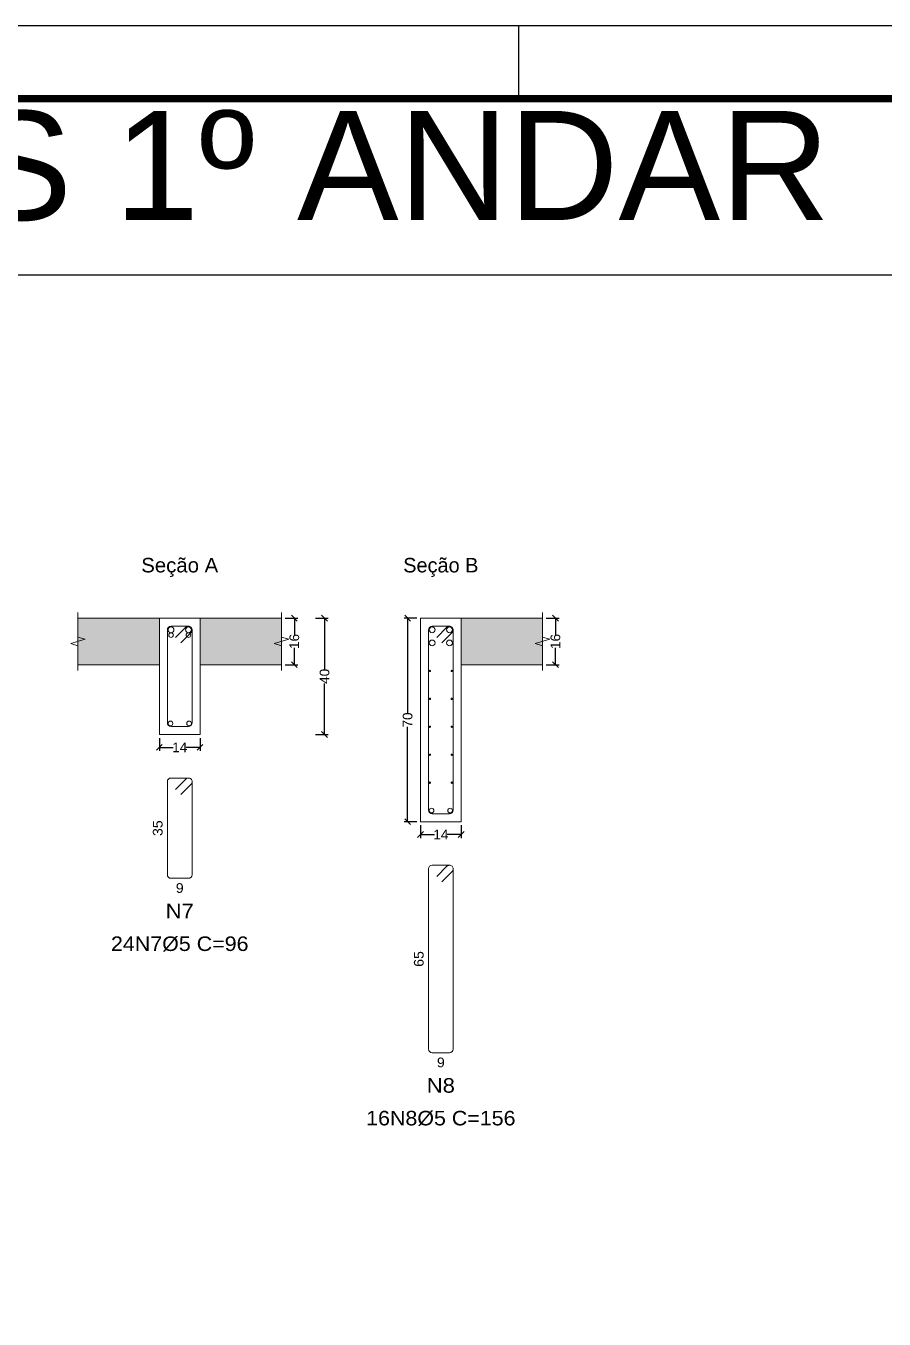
# Model space of a CAD drawing. Header units: centimetres. Extents: x 3194 to 3278, y -951 to -517.
# Drawn here: x 3234.64 to 3246.45, y -785.77 to -767.97 of the extents above; entities that cross this region are included whole.
import ezdxf
from ezdxf.enums import TextEntityAlignment as Align

# ---------------------------------------------------------------- set-up
doc = ezdxf.new("R2010")
doc.units = ezdxf.units.CM
for name, color, linetype, lineweight in [('ARM_LONGITUDINAL_Ø16', 35, 'Continuous', 9), ('ARM_LONGITUDINAL_Ø20', 30, 'Continuous', 9), ('ARM_LONGITUDINAL_Ø5', 151, 'Continuous', 9), ('ARM_TRANSVERSAL_Ø5', 120, 'Continuous', 9), ('SEC_CONT_LAJES_CORTE', 8, 'Continuous', 9), ('SEC_CONT_VIG_CONCRETO_CORTE', 7, 'Continuous', 9), ('SEC_COTAS_SEC_DIM_VIGA', 8, 'Continuous', 0), ('SEC_COTAS_TEXTOS_DETALHE_ESTRIBOS', 8, 'Continuous', 0), ('SEC_REF_TXT_NOMES', 2, 'Continuous', 9), ('SEC_REF_TXT_POSICOES_ARM_ESTRIBOS', 7, 'Continuous', 9)]:
    doc.layers.add(name, color=color, linetype=linetype, lineweight=lineweight)
doc.layers.add('ARQ-FOLHA', color=7, linetype='Continuous')
doc.styles.add('CYPETXT', font='arial.ttf', dxfattribs={"height": 0.2})
doc.styles.add('CYPETXT_0.2', font='arial.ttf', dxfattribs={"height": 0.133333})
doc.styles.add('TQS_ARIAL', font='arial.ttf')
doc.dimstyles.new('cype_oblique', dxfattribs={"dimtxt": 0.18, "dimasz": 0.18, "dimexe": 0.05, "dimexo": 0.05, "dimgap": 0, "dimtad": 0, "dimdec": 4, "dimzin": 0, "dimdsep": 46, "dimtxsty": 'CYPETXT_0.2', "dimblk": 'OBLIQUE', "dimtsz": 0.04, "dimcen": 0.09, "dimadec": 0, "dimazin": 0, "dimtfac": 1, "dimtdec": 4, "dimtofl": 0, "dimtmove": 2, "dimatfit": 3, "dimfxl": 1, "dimtolj": 1, "dimtzin": 0, "dimarcsym": 0})

# ---------------------------------------------------------------- blocks, each defined once
blk = doc.blocks.new('*D1426')
at = {"layer": 'Defpoints', "color": 0, "transparency": 16777216}
for p in [(3236.473, -777.722), (3237.033, -777.722), (3237.033, -777.899)]:
    blk.add_point(p, dxfattribs=at)
at = {"layer": 'SEC_COTAS_SEC_DIM_VIGA', "color": 0, "lineweight": -2, "transparency": 16777216}
for p, q in [((3236.433, -777.939), (3236.513, -777.859)), ((3236.473, -777.772), (3236.473, -777.949)), ((3236.993, -777.939), (3237.073, -777.859)), ((3237.033, -777.772), (3237.033, -777.949)), ((3236.473, -777.899), (3236.664, -777.899)), ((3237.033, -777.899), (3236.842, -777.899))]:
    blk.add_line(p, q, dxfattribs=at)
at = {"layer": 'SEC_COTAS_SEC_DIM_VIGA', "color": 0, "transparency": 16777216, "insert": (3236.753, -777.899), "char_height": 0.1333, "attachment_point": 5, "style": 'CYPETXT_0.2'}
blk.add_mtext('\\A1;14', dxfattribs=at)
blk = doc.blocks.new('_OBLIQUE')
at = {"color": 0, "linetype": 'ByBlock'}
blk.add_line((-0.5, -0.5), (0.5, 0.5), dxfattribs=at)
blk = doc.blocks.new('*D1427')
at = {"layer": 'Defpoints', "color": 0, "transparency": 16777216}
for p in [(3238.153, -776.122), (3238.33, -776.122), (3238.153, -776.762)]:
    blk.add_point(p, dxfattribs=at)
at = {"layer": 'SEC_COTAS_SEC_DIM_VIGA', "color": 0, "lineweight": -2, "transparency": 16777216}
for p, q in [((3238.37, -776.162), (3238.29, -776.082)), ((3238.203, -776.122), (3238.38, -776.122)), ((3238.33, -776.122), (3238.33, -776.353)), ((3238.33, -776.762), (3238.33, -776.531)), ((3238.203, -776.762), (3238.38, -776.762)), ((3238.37, -776.802), (3238.29, -776.722))]:
    blk.add_line(p, q, dxfattribs=at)
at = {"layer": 'SEC_COTAS_SEC_DIM_VIGA', "color": 0, "transparency": 16777216, "insert": (3238.33, -776.442), "char_height": 0.1333, "attachment_point": 5, "rotation": 90, "style": 'CYPETXT_0.2'}
blk.add_mtext('\\A1;16', dxfattribs=at)
blk = doc.blocks.new('*D1428')
at = {"layer": 'Defpoints', "color": 0, "transparency": 16777216}
for p in [(3238.569, -776.122), (3238.746, -776.122), (3238.569, -777.722)]:
    blk.add_point(p, dxfattribs=at)
at = {"layer": 'SEC_COTAS_SEC_DIM_VIGA', "color": 0, "lineweight": -2, "transparency": 16777216}
for p, q in [((3238.786, -776.162), (3238.706, -776.082)), ((3238.619, -776.122), (3238.796, -776.122)), ((3238.746, -776.122), (3238.746, -776.824)), ((3238.746, -777.722), (3238.746, -777.02)), ((3238.786, -777.762), (3238.706, -777.682)), ((3238.619, -777.722), (3238.796, -777.722))]:
    blk.add_line(p, q, dxfattribs=at)
at = {"layer": 'SEC_COTAS_SEC_DIM_VIGA', "color": 0, "transparency": 16777216, "insert": (3238.746, -776.922), "char_height": 0.1333, "attachment_point": 5, "rotation": 90, "style": 'CYPETXT_0.2'}
blk.add_mtext('\\A1;40', dxfattribs=at)
blk = doc.blocks.new('*D1429')
at = {"layer": 'Defpoints', "color": 0, "transparency": 16777216}
for p in [(3240.066, -778.922), (3240.626, -778.922), (3240.626, -779.099)]:
    blk.add_point(p, dxfattribs=at)
at = {"layer": 'SEC_COTAS_SEC_DIM_VIGA', "color": 0, "lineweight": -2, "transparency": 16777216}
for p, q in [((3240.026, -779.139), (3240.106, -779.059)), ((3240.066, -778.972), (3240.066, -779.149)), ((3240.066, -779.099), (3240.257, -779.099)), ((3240.626, -779.099), (3240.435, -779.099)), ((3240.586, -779.139), (3240.666, -779.059)), ((3240.626, -778.972), (3240.626, -779.149))]:
    blk.add_line(p, q, dxfattribs=at)
at = {"layer": 'SEC_COTAS_SEC_DIM_VIGA', "color": 0, "transparency": 16777216, "insert": (3240.346, -779.099), "char_height": 0.1333, "attachment_point": 5, "style": 'CYPETXT_0.2'}
blk.add_mtext('\\A1;14', dxfattribs=at)
blk = doc.blocks.new('*D1430')
at = {"layer": 'Defpoints', "color": 0, "transparency": 16777216}
for p in [(3239.889, -776.122), (3240.066, -776.122), (3240.066, -778.922)]:
    blk.add_point(p, dxfattribs=at)
at = {"layer": 'SEC_COTAS_SEC_DIM_VIGA', "color": 0, "lineweight": -2, "transparency": 16777216}
for p, q in [((3239.929, -776.162), (3239.849, -776.082)), ((3240.016, -776.122), (3239.839, -776.122)), ((3239.889, -776.122), (3239.889, -777.427)), ((3239.889, -778.922), (3239.889, -777.617)), ((3240.016, -778.922), (3239.839, -778.922)), ((3239.929, -778.962), (3239.849, -778.882))]:
    blk.add_line(p, q, dxfattribs=at)
at = {"layer": 'SEC_COTAS_SEC_DIM_VIGA', "color": 0, "transparency": 16777216, "insert": (3239.889, -777.522), "char_height": 0.1333, "attachment_point": 5, "rotation": 90, "style": 'CYPETXT_0.2'}
blk.add_mtext('\\A1;70', dxfattribs=at)
blk = doc.blocks.new('*D1431')
at = {"layer": 'Defpoints', "color": 0, "transparency": 16777216}
for p in [(3241.746, -776.122), (3241.923, -776.122), (3241.746, -776.762)]:
    blk.add_point(p, dxfattribs=at)
at = {"layer": 'SEC_COTAS_SEC_DIM_VIGA', "color": 0, "lineweight": -2, "transparency": 16777216}
for p, q in [((3241.963, -776.162), (3241.883, -776.082)), ((3241.796, -776.122), (3241.973, -776.122)), ((3241.923, -776.122), (3241.923, -776.353)), ((3241.923, -776.762), (3241.923, -776.531)), ((3241.796, -776.762), (3241.973, -776.762)), ((3241.963, -776.802), (3241.883, -776.722))]:
    blk.add_line(p, q, dxfattribs=at)
at = {"layer": 'SEC_COTAS_SEC_DIM_VIGA', "color": 0, "transparency": 16777216, "insert": (3241.923, -776.442), "char_height": 0.1333, "attachment_point": 5, "rotation": 90, "style": 'CYPETXT_0.2'}
blk.add_mtext('\\A1;16', dxfattribs=at)
blk = doc.blocks.new('FOLHA A1')
at = {"layer": 'ARQ-FOLHA'}
for p, q in [((841, 0), (0, 0)), ((471, -10), (471, 0))]:
    blk.add_line(p, q, dxfattribs=at)
at = {"layer": 'ARQ-FOLHA', "const_width": 1}
blk.add_lwpolyline([(25, -10), (25, -584), (831, -584), (831, -10), (25, -10)], dxfattribs=at)

msp = doc.modelspace()

# ---------------------------------------------------------------- hatches: boundary and pattern name
at = {"layer": 'SEC_CONT_LAJES_CORTE', "true_color": 0xdad7d3}
for points in [[(3235.35301, -776.12196), (3236.47301, -776.12196), (3236.47301, -776.76196), (3235.35301, -776.76196)], [(3238.15301, -776.12196), (3237.03301, -776.12196), (3237.03301, -776.76196), (3238.15301, -776.76196)], [(3241.74584, -776.12196), (3240.62584, -776.12196), (3240.62584, -776.76196), (3241.74584, -776.76196)]]:
    msp.add_hatch(color=254, dxfattribs=at).paths.add_polyline_path(points)

# ---------------------------------------------------------------- linework, layer by layer
msp.add_line((3196.8194, -771.39484), (3259.9194, -771.39484))
at = {"layer": 'ARM_LONGITUDINAL_Ø16'}
for centre in [(3236.63301, -776.35396), (3236.87301, -776.35396), (3236.62501, -777.56996), (3236.88101, -777.56996), (3240.21784, -778.76996), (3240.47384, -778.76996)]:
    msp.add_circle(centre, 0.032, dxfattribs=at)
at = {"layer": 'ARM_LONGITUDINAL_Ø20'}
for centre in [(3236.63301, -776.28196), (3236.87301, -776.28196), (3240.22584, -776.28196), (3240.46584, -776.28196), (3240.22584, -776.46196), (3240.46584, -776.46196)]:
    msp.add_circle(centre, 0.04, dxfattribs=at)
at = {"layer": 'ARM_LONGITUDINAL_Ø5'}
for centre in [(3240.19584, -776.84662), (3240.49584, -776.84662), (3240.19584, -777.23129), (3240.49584, -777.23129), (3240.19584, -777.61596), (3240.49584, -777.61596), (3240.19584, -778.00062), (3240.49584, -778.00062), (3240.19584, -778.38529), (3240.49584, -778.38529)]:
    msp.add_circle(centre, 0.01, dxfattribs=at)
at = {"layer": 'ARM_TRANSVERSAL_Ø5'}
for points in [[(3236.76694, -776.45873), (3236.90836, -776.31731), (3236.91346, -776.31135), (3236.91756, -776.30466), (3236.92056, -776.29741), (3236.92239, -776.28978), (3236.92301, -776.28196), (3236.92205, -776.2722), (3236.9192, -776.26282), (3236.91458, -776.25418), (3236.90836, -776.2466), (3236.90079, -776.24038), (3236.89214, -776.23576), (3236.88276, -776.23292), (3236.87301, -776.23196), (3236.63301, -776.23196), (3236.61387, -776.23576), (3236.59765, -776.2466), (3236.58681, -776.26282), (3236.58301, -776.28196), (3236.58301, -777.56196), (3236.58681, -777.58109), (3236.59765, -777.59731), (3236.61387, -777.60815), (3236.63301, -777.61196), (3236.87301, -777.61196), (3236.89214, -777.60815), (3236.90836, -777.59731), (3236.9192, -777.58109), (3236.92301, -777.56196), (3236.92301, -776.28196), (3236.92205, -776.2722), (3236.9192, -776.26282), (3236.91458, -776.25418), (3236.90836, -776.2466), (3236.90079, -776.24038), (3236.89214, -776.23576), (3236.88276, -776.23292), (3236.87301, -776.23196), (3236.86325, -776.23292), (3236.85387, -776.23576), (3236.84523, -776.24038), (3236.83765, -776.2466), (3236.69623, -776.38802)], [(3240.35977, -776.45873), (3240.5012, -776.31731), (3240.50741, -776.30974), (3240.51203, -776.30109), (3240.51488, -776.29171), (3240.51584, -776.28196), (3240.51488, -776.2722), (3240.51203, -776.26282), (3240.50741, -776.25418), (3240.5012, -776.2466), (3240.49362, -776.24038), (3240.48497, -776.23576), (3240.4756, -776.23292), (3240.46584, -776.23196), (3240.22584, -776.23196), (3240.20671, -776.23576), (3240.19049, -776.2466), (3240.17965, -776.26282), (3240.17584, -776.28196), (3240.17584, -778.76196), (3240.17965, -778.78109), (3240.19049, -778.79731), (3240.20671, -778.80815), (3240.22584, -778.81196), (3240.46584, -778.81196), (3240.48497, -778.80815), (3240.5012, -778.79731), (3240.51203, -778.78109), (3240.51584, -778.76196), (3240.51584, -776.28196), (3240.51488, -776.2722), (3240.51203, -776.26282), (3240.50741, -776.25418), (3240.5012, -776.2466), (3240.49362, -776.24038), (3240.48497, -776.23576), (3240.4756, -776.23292), (3240.46584, -776.23196), (3240.45802, -776.23257), (3240.45039, -776.23441), (3240.44314, -776.23741), (3240.43645, -776.24151), (3240.43049, -776.2466), (3240.28906, -776.38802)], [(3236.76694, -778.54807), (3236.90836, -778.40665), (3236.91346, -778.40068), (3236.91756, -778.39399), (3236.92056, -778.38674), (3236.92239, -778.37911), (3236.92301, -778.37129), (3236.92205, -778.36154), (3236.9192, -778.35216), (3236.91458, -778.34351), (3236.90836, -778.33594), (3236.90079, -778.32972), (3236.89214, -778.3251), (3236.88276, -778.32225), (3236.87301, -778.32129), (3236.63301, -778.32129), (3236.61387, -778.3251), (3236.59765, -778.33594), (3236.58681, -778.35216), (3236.58301, -778.37129), (3236.58301, -779.65129), (3236.58681, -779.67043), (3236.59765, -779.68665), (3236.61387, -779.69749), (3236.63301, -779.70129), (3236.87301, -779.70129), (3236.89214, -779.69749), (3236.90836, -779.68665), (3236.9192, -779.67043), (3236.92301, -779.65129), (3236.92301, -778.37129), (3236.92205, -778.36154), (3236.9192, -778.35216), (3236.91458, -778.34351), (3236.90836, -778.33594), (3236.90079, -778.32972), (3236.89214, -778.3251), (3236.88276, -778.32225), (3236.87301, -778.32129), (3236.86325, -778.32225), (3236.85387, -778.3251), (3236.84523, -778.32972), (3236.83765, -778.33594), (3236.69623, -778.47736)], [(3240.35977, -779.74807), (3240.5012, -779.60665), (3240.50741, -779.59907), (3240.51203, -779.59043), (3240.51488, -779.58105), (3240.51584, -779.57129), (3240.51488, -779.56154), (3240.51203, -779.55216), (3240.50741, -779.54351), (3240.5012, -779.53594), (3240.49362, -779.52972), (3240.48497, -779.5251), (3240.4756, -779.52225), (3240.46584, -779.52129), (3240.22584, -779.52129), (3240.20671, -779.5251), (3240.19049, -779.53594), (3240.17965, -779.55216), (3240.17584, -779.57129), (3240.17584, -782.05129), (3240.17965, -782.07043), (3240.19049, -782.08665), (3240.20671, -782.09749), (3240.22584, -782.10129), (3240.46584, -782.10129), (3240.48497, -782.09749), (3240.5012, -782.08665), (3240.51203, -782.07043), (3240.51584, -782.05129), (3240.51584, -779.57129), (3240.51488, -779.56154), (3240.51203, -779.55216), (3240.50741, -779.54351), (3240.5012, -779.53594), (3240.49362, -779.52972), (3240.48497, -779.5251), (3240.4756, -779.52225), (3240.46584, -779.52129), (3240.45802, -779.52191), (3240.45039, -779.52374), (3240.44314, -779.52674), (3240.43645, -779.53084), (3240.43049, -779.53594), (3240.28906, -779.67736)]]:
    msp.add_lwpolyline(points, dxfattribs=at)
at = {"layer": 'SEC_CONT_LAJES_CORTE'}
for points in [[(3235.35301, -776.04196), (3235.35301, -776.38196), (3235.45301, -776.41196), (3235.25301, -776.47196), (3235.35301, -776.50196), (3235.35301, -776.84196)], [(3238.15301, -776.04196), (3238.15301, -776.38196), (3238.25301, -776.41196), (3238.05301, -776.47196), (3238.15301, -776.50196), (3238.15301, -776.84196)], [(3241.74584, -776.04196), (3241.74584, -776.38196), (3241.84584, -776.41196), (3241.64584, -776.47196), (3241.74584, -776.50196), (3241.74584, -776.84196)], [(3235.35301, -776.12196), (3236.47301, -776.12196), (3236.47301, -776.76196), (3235.35301, -776.76196)], [(3238.15301, -776.12196), (3237.03301, -776.12196), (3237.03301, -776.76196), (3238.15301, -776.76196)], [(3241.74584, -776.12196), (3240.62584, -776.12196), (3240.62584, -776.76196), (3241.74584, -776.76196)]]:
    msp.add_lwpolyline(points, dxfattribs=at)
at = {"layer": 'SEC_CONT_LAJES_CORTE', "color": 254, "true_color": 0xdad7d3}
for points in [[(3235.35301, -776.12196), (3236.47301, -776.12196), (3236.47301, -776.76196), (3235.35301, -776.76196)], [(3238.15301, -776.12196), (3237.03301, -776.12196), (3237.03301, -776.76196), (3238.15301, -776.76196)], [(3241.74584, -776.12196), (3240.62584, -776.12196), (3240.62584, -776.76196), (3241.74584, -776.76196)]]:
    msp.add_lwpolyline(points, close=True, dxfattribs=at)
at = {"layer": 'SEC_CONT_VIG_CONCRETO_CORTE'}
for points in [[(3237.03301, -776.12196), (3236.47301, -776.12196), (3236.47301, -777.72196), (3237.03301, -777.72196), (3237.03301, -776.12196)], [(3240.62584, -776.12196), (3240.06584, -776.12196), (3240.06584, -778.92196), (3240.62584, -778.92196), (3240.62584, -776.12196)]]:
    msp.add_lwpolyline(points, close=True, dxfattribs=at)

# ---------------------------------------------------------------- block references
at = {"layer": 'ARQ-FOLHA', "xscale": 0.1, "yscale": 0.1, "zscale": 0.1}
msp.add_blockref('FOLHA A1', (3194.3194, -767.9709), dxfattribs=at)

# ---------------------------------------------------------------- texts
at = {"insert": (3211.05675, -769.14181), "char_height": 1.5, "attachment_point": 1, "style": 'TQS_ARIAL'}
msp.add_mtext_dynamic_manual_height_columns('DETALHAMENTO VIGAS 1º ANDAR', width=72.2611045, gutter_width=12.5, heights=[0], dxfattribs=at)
at = {"layer": 'SEC_COTAS_TEXTOS_DETALHE_ESTRIBOS', "style": 'CYPETXT', "width": 1.042546}
for s, p, p2 in [('35', (3236.51634, -779.11929), (3236.51634, -778.90329)), ('65', (3240.10917, -780.91929), (3240.10917, -780.70329))]:
    msp.add_text(s, height=0.133333, rotation=90, dxfattribs=at).set_placement(p, p2, align=Align.FIT)
for p, p2 in [((3236.69901, -779.90129), (3236.80701, -779.90129)), ((3240.29184, -782.30129), (3240.39984, -782.30129))]:
    msp.add_text('9', height=0.13333, dxfattribs=at).set_placement(p, p2, align=Align.FIT)
at = {"layer": 'SEC_REF_TXT_NOMES', "style": 'CYPETXT'}
for s, width, p, p2 in [('Seção A', 1.002256, (3236.22351, -775.49196), (3237.28251, -775.49196)), ('Seção B', 0.979921, (3239.82834, -775.49196), (3240.86334, -775.49196))]:
    msp.add_text(s, height=0.2, dxfattribs=dict(at, width=width)).set_placement(p, p2, align=Align.FIT)
at = {"layer": 'SEC_REF_TXT_POSICOES_ARM_ESTRIBOS', "style": 'CYPETXT'}
for s, width, p, p2 in [('N7', 1.083541, (3236.55951, -780.25129), (3236.94651, -780.25129)), ('24N7%%c5 C=96', 1.055186, (3235.80651, -780.70129), (3237.69951, -780.70129)), ('N8', 1.083541, (3240.15234, -782.65129), (3240.53934, -782.65129)), ('16N8%%c5 C=156', 1.054178, (3239.31834, -783.10129), (3241.37334, -783.10129))]:
    msp.add_text(s, height=0.2, dxfattribs=dict(at, width=width)).set_placement(p, p2, align=Align.FIT)

# ---------------------------------------------------------------- dimensions: what is measured, and where the dimension line sits
at = {"layer": 'SEC_COTAS_SEC_DIM_VIGA'}
for p1, p2, distance, text, picture, middle in [((3238.15301, -776.76196), (3238.15301, -776.12196), -0.17733, '16', '*D1427', (3238.33034, -776.44196)), ((3238.56901, -777.72196), (3238.56901, -776.12196), -0.17733, '40', '*D1428', (3238.74634, -776.92196)), ((3240.06584, -778.92196), (3240.06584, -776.12196), 0.17733, '70', '*D1430', (3239.88851, -777.52196)), ((3241.74584, -776.76196), (3241.74584, -776.12196), -0.17733, '16', '*D1431', (3241.92317, -776.44196)), ((3236.47301, -777.72196), (3237.03301, -777.72196), -0.17733, '14', '*D1426', (3236.75301, -777.89929)), ((3240.06584, -778.92196), (3240.62584, -778.92196), -0.17733, '14', '*D1429', (3240.34584, -779.09929))]:
    dim = msp.add_aligned_dim(p1=p1, p2=p2, distance=distance, text=text, dimstyle='cype_oblique', dxfattribs=at)
    dim.commit()
    dim.dimension.update_dxf_attribs({"geometry": picture, "text_midpoint": middle})

doc.saveas('drawing.dxf')
